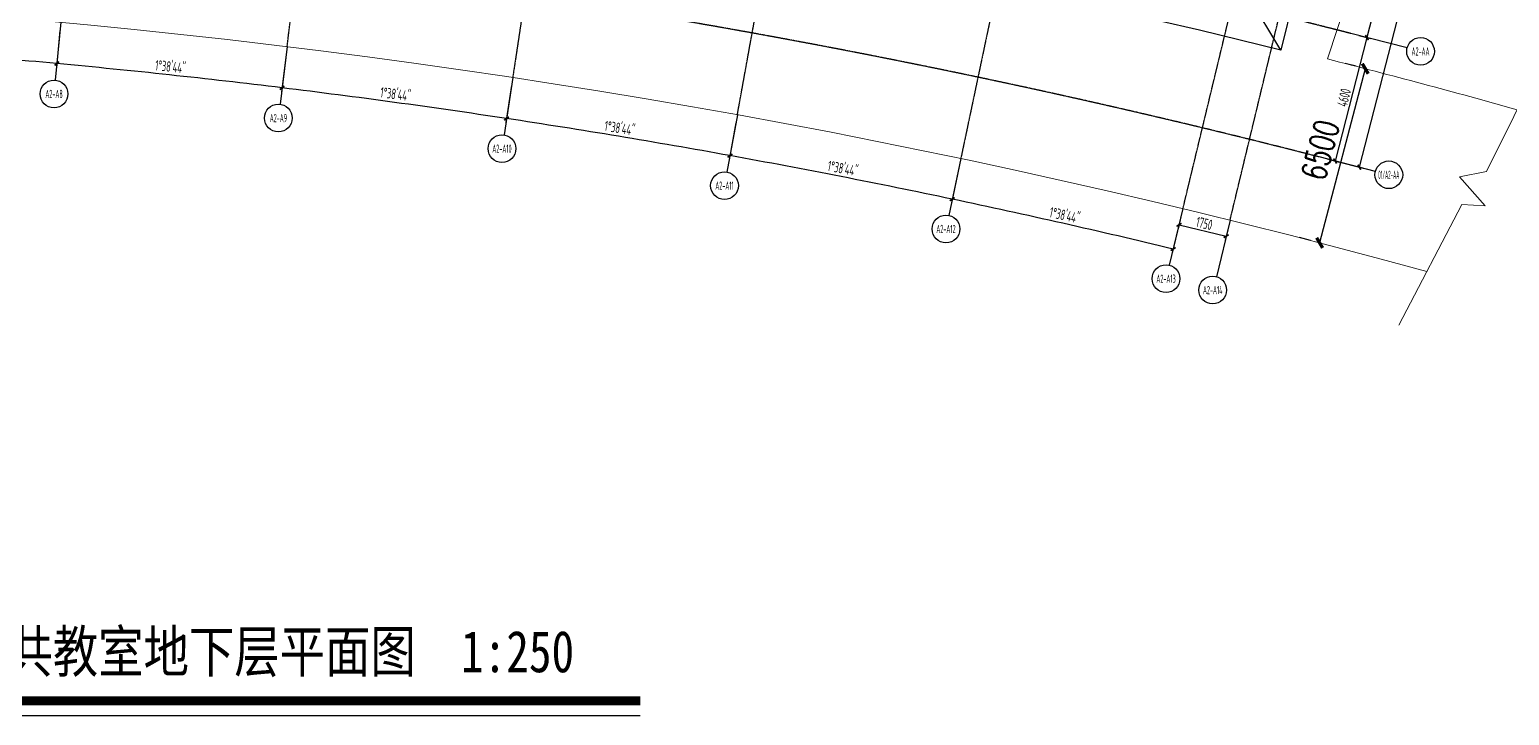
# Model space of a CAD drawing. Header units: millimetres. Extents: x 11677979 to 11902225, y -6694179 to -6308891.
# Drawn here: x 11804155 to 11857548, y -6434338 to -6409579 of the extents above; entities that cross this region are included whole.
import ezdxf
from ezdxf.enums import TextEntityAlignment as Align

# ---------------------------------------------------------------- set-up
doc = ezdxf.new("R2010")
doc.units = ezdxf.units.MM
doc.header["$LTSCALE"] = 10
doc.linetypes.add('A2-RG-AXIS$0$CENTER', pattern=[2, 1.25, -0.25, 0.25, -0.25])
doc.linetypes.add('A2-RG-AXIS$0$DOTE', pattern=[2.42, 2, -0.2, 0.02, -0.2])
for name, color, linetype in [('A-SYMB-NAME-150', 4, 'Continuous'), ('A2-RG-AXIS$0$A-AXIS', 1, 'Continuous'), ('A2-RG-AXIS$0$A-DIMS-100', 1, 'Continuous'), ('A2-RG-AXIS$0$A-GRID', 1, 'A2-RG-AXIS$0$CENTER'), ('A2-RG-AXIS$0$A-SYMB', 4, 'Continuous'), ('A2-RI-RF$0$an-wall-prht', 2, 'Continuous')]:
    doc.layers.add(name, color=color, linetype=linetype)
doc.layers.add('A2-RI-RF$0$A-DETL-LLIN', color=3, linetype='Continuous', lineweight=5)
doc.layers.add('A2-RI-RF$0$A-DETL-MLIN', color=3, linetype='Continuous', lineweight=9)
doc.styles.add('A-1-10-01~10(B1~wd)$0$ht', font='SIMHEI.TTF', dxfattribs={"width": 0.8})
doc.styles.add('A2-RG-AXIS$0$ECADI', font='hzs.shx', dxfattribs={"width": 0.7, "bigfont": 'hztxt.shx'})
doc.styles.add('A2-RG-AXIS$0$XD2008', font='hzs.shx', dxfattribs={"width": 0.7, "bigfont": 'hztxt.shx'})
doc.styles.add('A2-RI-RF$0$_TCH_DIM_T3', font='SIMPLEX', dxfattribs={"width": 0.705882, "bigfont": 'GBCBIG'})
doc.dimstyles.new('A2-RG-AXIS$0$XD150', dxfattribs={"dimscale": 300, "dimtxt": 2.5, "dimasz": 1.5, "dimexe": 1, "dimexo": 2, "dimgap": 0.5, "dimtad": 1, "dimdec": 0, "dimdsep": 46, "dimtxsty": 'A2-RG-AXIS$0$XD2008', "dimcen": 2.5, "dimclrt": 4, "dimaunit": 1, "dimadec": 3, "dimazin": 0, "dimtfac": 1, "dimtdec": 0, "dimtmove": 2, "dimatfit": 3, "dimfxl": 0, "dimtolj": 1, "dimtzin": 0, "dimarcsym": 0})
doc.dimstyles.new('A2-RG-AXIS$0$XD150$0', dxfattribs={"dimscale": 150, "dimtxt": 2.5, "dimasz": 1, "dimexe": 1, "dimexo": 2, "dimgap": 0.5, "dimtad": 1, "dimdec": 0, "dimdsep": 46, "dimtxsty": 'A2-RG-AXIS$0$XD2008', "dimblk": 'A2-RG-AXIS$0$_ArchTick', "dimcen": 2.5, "dimclrt": 4, "dimaunit": 1, "dimadec": 0, "dimazin": 0, "dimtfac": 1, "dimtdec": 0, "dimtmove": 2, "dimatfit": 3, "dimfxl": 0, "dimtolj": 1, "dimtzin": 0, "dimarcsym": 0})
doc.dimstyles.new('A2-RI-RF$0$_TCH_ARCH&&300', dxfattribs={"dimtxt": 892.5, "dimasz": 300, "dimexe": 750, "dimexo": 900, "dimgap": 378.75, "dimtad": 1, "dimdec": 0, "dimzin": 0, "dimdsep": 46, "dimtxsty": 'A2-RI-RF$0$_TCH_DIM_T3', "dimblk": 'A2-RI-RF$0$_ArchTick', "dimcen": 0.09, "dimclrt": 4, "dimazin": 2, "dimtfac": 1, "dimtdec": 0, "dimtix": 1, "dimtmove": 2, "dimatfit": 3, "dimfxl": 0, "dimtolj": 1, "dimtzin": 0, "dimarcsym": 0})

# ---------------------------------------------------------------- blocks, each defined once
blk = doc.blocks.new('A2-RG-AXIS$0$_ArchTick')
at = {"color": 0, "linetype": 'ByBlock', "const_width": 0.4}
blk.add_lwpolyline([(-0.5, -0.5), (0.5, 0.5)], dxfattribs=at)
blk = doc.blocks.new('*D510')
at = {"layer": 'A2-RG-AXIS$0$A-DIMS-100', "color": 0, "lineweight": -2, "ltscale": 3, "transparency": 16777216}
for p, q in [((11854172, -6402992), (11852405, -6409869)), ((11853882, -6402918), (11854318, -6403030)), ((11852115, -6409794), (11852551, -6409906))]:
    blk.add_line(p, q, dxfattribs=at)
at = {"layer": 'Defpoints', "color": 0, "ltscale": 3, "transparency": 16777216}
for p in [(11853591, -6402843), (11851824, -6409720), (11852405, -6409869)]:
    blk.add_point(p, dxfattribs=at)
at = {"layer": 'A2-RG-AXIS$0$A-DIMS-100', "color": 0, "lineweight": -2, "ltscale": 3, "transparency": 16777216, "xscale": 150, "yscale": 150, "zscale": 150}
for p, rotation in [((11854172, -6402992), 75.589284638493), ((11852405, -6409869), 255.589284638493)]:
    blk.add_blockref('A2-RG-AXIS$0$_ArchTick', p, dxfattribs=dict(at, rotation=rotation))
at = {"layer": 'A2-RG-AXIS$0$A-DIMS-100', "color": 4, "ltscale": 3, "transparency": 16777216, "insert": (11853035, -6406365), "char_height": 375, "attachment_point": 5, "rotation": 75.5893, "style": 'A2-RG-AXIS$0$XD2008'}
blk.add_mtext('\\A1;7100', dxfattribs=at)
blk = doc.blocks.new('*D511')
at = {"layer": 'A2-RG-AXIS$0$A-DIMS-100', "color": 0, "lineweight": -2, "ltscale": 3, "transparency": 16777216}
for p, q in [((11852115, -6409794), (11852551, -6409906)), ((11852405, -6409869), (11851260, -6414324)), ((11850970, -6414249), (11851406, -6414361))]:
    blk.add_line(p, q, dxfattribs=at)
at = {"layer": 'Defpoints', "color": 0, "ltscale": 3, "transparency": 16777216}
for p in [(11851824, -6409720), (11850679, -6414175), (11851260, -6414324)]:
    blk.add_point(p, dxfattribs=at)
at = {"layer": 'A2-RG-AXIS$0$A-DIMS-100', "color": 0, "lineweight": -2, "ltscale": 3, "transparency": 16777216, "xscale": 150, "yscale": 150, "zscale": 150}
for p, rotation in [((11852405, -6409869), 75.589284638493), ((11851260, -6414324), 255.589284638493)]:
    blk.add_blockref('A2-RG-AXIS$0$_ArchTick', p, dxfattribs=dict(at, rotation=rotation))
at = {"layer": 'A2-RG-AXIS$0$A-DIMS-100', "color": 4, "ltscale": 3, "transparency": 16777216, "insert": (11851579, -6412031), "char_height": 375, "attachment_point": 5, "rotation": 75.5893, "style": 'A2-RG-AXIS$0$XD2008'}
blk.add_mtext('\\A1;4600', dxfattribs=at)
blk = doc.blocks.new('*D512')
at = {"layer": 'A2-RG-AXIS$0$A-DIMS-100', "color": 0, "lineweight": -2, "ltscale": 3, "transparency": 16777216}
for p, q in [((11860644, -6381424), (11852132, -6414548)), ((11859481, -6381125), (11860789, -6381461)), ((11850970, -6414249), (11852277, -6414585))]:
    blk.add_line(p, q, dxfattribs=at)
at = {"layer": 'Defpoints', "color": 0, "ltscale": 3, "transparency": 16777216}
for p in [(11859191, -6381051), (11850679, -6414175), (11852132, -6414548)]:
    blk.add_point(p, dxfattribs=at)
at = {"layer": 'A2-RG-AXIS$0$A-DIMS-100', "color": 0, "lineweight": -2, "ltscale": 3, "transparency": 16777216, "xscale": 150, "yscale": 150, "zscale": 150}
for p, rotation in [((11860644, -6381424), 75.58928466042394), ((11852132, -6414548), 255.589284660424)]:
    blk.add_blockref('A2-RG-AXIS$0$_ArchTick', p, dxfattribs=dict(at, rotation=rotation))
at = {"layer": 'A2-RG-AXIS$0$A-DIMS-100', "color": 4, "ltscale": 3, "transparency": 16777216, "insert": (11856134, -6397921), "char_height": 375, "attachment_point": 5, "rotation": 75.5893, "style": 'A2-RG-AXIS$0$XD2008'}
blk.add_mtext('\\A1;34200', dxfattribs=at)
blk = doc.blocks.new('A2-RG-AXIS$0$ECADI-TAG-GRID')
at = {"color": 13}
blk.add_circle((0, 0), 5, dxfattribs=at)
at = {"style": 'A2-RG-AXIS$0$ECADI', "width": 0.7}
blk.add_attdef('GRID', text='', height=5, dxfattribs=at).set_placement((0, 0), align=Align.MIDDLE)
blk = doc.blocks.new('*D525')
at = {"layer": 'A2-RG-AXIS$0$A-DIMS-100', "color": 0, "lineweight": -2, "ltscale": 3, "transparency": 16777216}
for p, q in [((11837693, -6414527), (11837414, -6415848)), ((11845698, -6416335), (11845382, -6417648))]:
    blk.add_line(p, q, dxfattribs=at)
blk.add_arc((11778731, -6694179), 284600, 76.44866, 78.09408, dxfattribs=at)
at = {"layer": 'Defpoints', "color": 0, "ltscale": 3, "transparency": 16777216}
for p in [(11837755, -6414233), (11845769, -6416044), (11842766, -6416876), (11778731, -6694179)]:
    blk.add_point(p, dxfattribs=at)
at = {"layer": 'A2-RG-AXIS$0$A-DIMS-100', "color": 0, "lineweight": -2, "ltscale": 3, "transparency": 16777216, "xscale": 150, "yscale": 150, "zscale": 150}
for p, rotation in [((11837445, -6415701), 168.0940787372952), ((11845417, -6417502), 346.4486599795539)]:
    blk.add_blockref('A2-RG-AXIS$0$_ArchTick', p, dxfattribs=dict(at, rotation=rotation))
at = {"layer": 'A2-RG-AXIS$0$A-DIMS-100', "color": 4, "ltscale": 3, "transparency": 16777216, "insert": (11841503, -6416282), "char_height": 375, "attachment_point": 5, "rotation": 347.2714, "style": 'A2-RG-AXIS$0$XD2008'}
blk.add_mtext('\\A1;1°38\'44"', dxfattribs=at)
blk = doc.blocks.new('*D527')
at = {"layer": 'A2-RG-AXIS$0$A-DIMS-100', "color": 0, "lineweight": -2, "ltscale": 3, "transparency": 16777216}
for p, q in [((11829639, -6412949), (11829398, -6414278)), ((11837693, -6414527), (11837414, -6415848))]:
    blk.add_line(p, q, dxfattribs=at)
blk.add_arc((11778731, -6694179), 284600, 78.09408, 79.7395, dxfattribs=at)
at = {"layer": 'Defpoints', "color": 0, "ltscale": 3, "transparency": 16777216}
for p in [(11829692, -6412654), (11837755, -6414233), (11834777, -6415152), (11778731, -6694179)]:
    blk.add_point(p, dxfattribs=at)
at = {"layer": 'A2-RG-AXIS$0$A-DIMS-100', "color": 0, "lineweight": -2, "ltscale": 3, "transparency": 16777216, "xscale": 150, "yscale": 150, "zscale": 150}
for p, rotation in [((11829425, -6414130), 169.7394974973187), ((11837445, -6415701), 348.094078737238)]:
    blk.add_blockref('A2-RG-AXIS$0$_ArchTick', p, dxfattribs=dict(at, rotation=rotation))
at = {"layer": 'A2-RG-AXIS$0$A-DIMS-100', "color": 4, "ltscale": 3, "transparency": 16777216, "insert": (11833498, -6414594), "char_height": 375, "attachment_point": 5, "rotation": 348.9168, "style": 'A2-RG-AXIS$0$XD2008'}
blk.add_mtext('\\A1;1°38\'44"', dxfattribs=at)
blk = doc.blocks.new('*D476')
at = {"layer": 'A2-RG-AXIS$0$A-DIMS-100', "color": 0, "lineweight": -2, "ltscale": 3, "transparency": 16777216}
for p, q in [((11821542, -6411603), (11821340, -6412938)), ((11829639, -6412949), (11829398, -6414278))]:
    blk.add_line(p, q, dxfattribs=at)
blk.add_arc((11778731, -6694179), 284600, 79.7395, 81.38492, dxfattribs=at)
at = {"layer": 'Defpoints', "color": 0, "ltscale": 3, "transparency": 16777216}
for p in [(11821587, -6411307), (11829692, -6412654), (11826742, -6413658), (11778731, -6694179)]:
    blk.add_point(p, dxfattribs=at)
at = {"layer": 'A2-RG-AXIS$0$A-DIMS-100', "color": 0, "lineweight": -2, "ltscale": 3, "transparency": 16777216, "xscale": 150, "yscale": 150, "zscale": 150}
for p, rotation in [((11821363, -6412790), 171.3849162593364), ((11829425, -6414130), 349.7394974973187)]:
    blk.add_blockref('A2-RG-AXIS$0$_ArchTick', p, dxfattribs=dict(at, rotation=rotation))
at = {"layer": 'A2-RG-AXIS$0$A-DIMS-100', "color": 4, "ltscale": 3, "transparency": 16777216, "insert": (11825447, -6413137), "char_height": 375, "attachment_point": 5, "rotation": 350.5622, "style": 'A2-RG-AXIS$0$XD2008'}
blk.add_mtext('\\A1;1°38\'44"', dxfattribs=at)
blk = doc.blocks.new('*D478')
at = {"layer": 'A2-RG-AXIS$0$A-DIMS-100', "color": 0, "lineweight": -2, "ltscale": 3, "transparency": 16777216}
for p, q in [((11813411, -6410491), (11813247, -6411831)), ((11821542, -6411603), (11821340, -6412938))]:
    blk.add_line(p, q, dxfattribs=at)
blk.add_arc((11778731, -6694179), 284600, 81.38492, 83.03034, dxfattribs=at)
at = {"layer": 'Defpoints', "color": 0, "ltscale": 3, "transparency": 16777216}
for p in [(11813447, -6410193), (11821587, -6411307), (11818667, -6412395), (11778731, -6694179)]:
    blk.add_point(p, dxfattribs=at)
at = {"layer": 'A2-RG-AXIS$0$A-DIMS-100', "color": 0, "lineweight": -2, "ltscale": 3, "transparency": 16777216, "xscale": 150, "yscale": 150, "zscale": 150}
for p, rotation in [((11813265, -6411682), 173.0303374560399), ((11821363, -6412790), 351.3849186940221)]:
    blk.add_blockref('A2-RG-AXIS$0$_ArchTick', p, dxfattribs=dict(at, rotation=rotation))
at = {"layer": 'A2-RG-AXIS$0$A-DIMS-100', "color": 4, "ltscale": 3, "transparency": 16777216, "insert": (11817358, -6411911), "char_height": 375, "attachment_point": 5, "rotation": 352.2076, "style": 'A2-RG-AXIS$0$XD2008'}
blk.add_mtext('\\A1;1°38\'44"', dxfattribs=at)
blk = doc.blocks.new('*D484')
at = {"layer": 'A2-RG-AXIS$0$A-DIMS-100', "color": 0, "lineweight": -2, "ltscale": 3, "transparency": 16777216}
for p, q in [((11797069, -6408968), (11796982, -6410315)), ((11805251, -6409612), (11805125, -6410956))]:
    blk.add_line(p, q, dxfattribs=at)
blk.add_arc((11778731, -6694179), 284600, 84.67576, 86.32117, dxfattribs=at)
at = {"layer": 'Defpoints', "color": 0, "ltscale": 3, "transparency": 16777216}
for p in [(11797088, -6408668), (11805278, -6409313), (11802425, -6410567), (11778731, -6694179)]:
    blk.add_point(p, dxfattribs=at)
at = {"layer": 'A2-RG-AXIS$0$A-DIMS-100', "color": 0, "lineweight": -2, "ltscale": 3, "transparency": 16777216, "xscale": 150, "yscale": 150, "zscale": 150}
for p, rotation in [((11796992, -6410165), 176.3211745693895), ((11805139, -6410807), 354.6757558073726)]:
    blk.add_blockref('A2-RG-AXIS$0$_ArchTick', p, dxfattribs=dict(at, rotation=rotation))
at = {"layer": 'A2-RG-AXIS$0$A-DIMS-100', "color": 4, "ltscale": 3, "transparency": 16777216, "insert": (11801091, -6410159), "char_height": 375, "attachment_point": 5, "rotation": 355.4985, "style": 'A2-RG-AXIS$0$XD2008'}
blk.add_mtext('\\A1;1°38\'44"', dxfattribs=at)
blk = doc.blocks.new('*D486')
at = {"layer": 'A2-RG-AXIS$0$A-DIMS-100', "color": 0, "lineweight": -2, "ltscale": 3, "transparency": 16777216}
for p, q in [((11805251, -6409612), (11805125, -6410956)), ((11813411, -6410491), (11813247, -6411831))]:
    blk.add_line(p, q, dxfattribs=at)
blk.add_arc((11778731, -6694179), 284600, 83.03033, 84.67575, dxfattribs=at)
at = {"layer": 'Defpoints', "color": 0, "ltscale": 3, "transparency": 16777216}
for p in [(11805278, -6409313), (11813447, -6410193), (11810559, -6411364), (11778731, -6694179)]:
    blk.add_point(p, dxfattribs=at)
at = {"layer": 'A2-RG-AXIS$0$A-DIMS-100', "color": 0, "lineweight": -2, "ltscale": 3, "transparency": 16777216, "xscale": 150, "yscale": 150, "zscale": 150}
for p, rotation in [((11805139, -6410807), 174.6757533726868), ((11813265, -6411682), 353.0303346106688)]:
    blk.add_blockref('A2-RG-AXIS$0$_ArchTick', p, dxfattribs=dict(at, rotation=rotation))
at = {"layer": 'A2-RG-AXIS$0$A-DIMS-100', "color": 4, "ltscale": 3, "transparency": 16777216, "insert": (11809237, -6410919), "char_height": 375, "attachment_point": 5, "rotation": 353.853, "style": 'A2-RG-AXIS$0$XD2008'}
blk.add_mtext('\\A1;1°38\'44"', dxfattribs=at)
blk = doc.blocks.new('*D487')
at = {"layer": 'A2-RG-AXIS$0$A-DIMS-100', "color": 0, "lineweight": -2, "ltscale": 3, "transparency": 16777216}
for p, q in [((11845698, -6416335), (11845593, -6416773)), ((11845628, -6416627), (11847329, -6417037)), ((11847400, -6416745), (11847294, -6417183))]:
    blk.add_line(p, q, dxfattribs=at)
at = {"layer": 'Defpoints', "color": 0, "ltscale": 3, "transparency": 16777216}
for p in [(11845769, -6416044), (11847470, -6416454), (11847329, -6417037)]:
    blk.add_point(p, dxfattribs=at)
at = {"layer": 'A2-RG-AXIS$0$A-DIMS-100', "color": 0, "lineweight": -2, "ltscale": 3, "transparency": 16777216, "xscale": 150, "yscale": 150, "zscale": 150}
for p, rotation in [((11845628, -6416627), 166.4486630936244), ((11847329, -6417037), 346.4486630936244)]:
    blk.add_blockref('A2-RG-AXIS$0$_ArchTick', p, dxfattribs=dict(at, rotation=rotation))
at = {"layer": 'A2-RG-AXIS$0$A-DIMS-100', "color": 4, "ltscale": 3, "transparency": 16777216, "insert": (11846540, -6416577), "char_height": 375, "attachment_point": 5, "rotation": 346.4487, "style": 'A2-RG-AXIS$0$XD2008'}
blk.add_mtext('\\A1;1750', dxfattribs=at)
blk = doc.blocks.new('A2-RI-RF$0$_ArchTick')
at = {"color": 0, "linetype": 'ByBlock', "const_width": 0.4}
blk.add_lwpolyline([(-0.5, -0.5), (0.5, 0.5)], dxfattribs=at)
blk = doc.blocks.new('*D580')
at = {"layer": 'A2-RI-RF$0$A-DETL-LLIN', "color": 0, "lineweight": -2, "transparency": 16777216}
for p, q in [((11852016, -6410903), (11851623, -6410800)), ((11852348, -6410991), (11850701, -6417278)), ((11850368, -6417191), (11849975, -6417088))]:
    blk.add_line(p, q, dxfattribs=at)
at = {"layer": 'Defpoints', "color": 0, "transparency": 16777216}
for p in [(11852886, -6411131), (11850701, -6417278), (11851239, -6417419)]:
    blk.add_point(p, dxfattribs=at)
at = {"layer": 'A2-RI-RF$0$A-DETL-LLIN', "color": 0, "lineweight": -2, "transparency": 16777216, "xscale": 300, "yscale": 300, "zscale": 300}
for p, rotation in [((11852348, -6410991), 75.31906216438233), ((11850701, -6417278), 255.3190621643823)]:
    blk.add_blockref('A2-RI-RF$0$_ArchTick', p, dxfattribs=dict(at, rotation=rotation))
at = {"layer": 'A2-RI-RF$0$A-DETL-LLIN', "color": 4, "transparency": 16777216, "insert": (11850726, -6413925), "char_height": 892.5, "attachment_point": 5, "rotation": 75.3191, "style": 'A2-RI-RF$0$_TCH_DIM_T3'}
blk.add_mtext('\\A1;6500', dxfattribs=at)
blk = doc.blocks.new('A2-RI-RF$0$5urthfgh')
at = {"layer": 'A2-RI-RF$0$A-DETL-MLIN'}
blk.add_line((94977, -12612), (94482, -14669), dxfattribs=at)
at = {"layer": 'A2-RI-RF$0$an-wall-prht'}
for p, q in [((98361, -7744), (96515, -15167)), ((96515, -15167), (94807, -12330))]:
    blk.add_line(p, q, dxfattribs=at)
blk.add_arc((25944, -299026), 292500, 76.03854, 94.95868, dxfattribs=at)
blk = doc.blocks.new('A2-RG-AXIS')
at = {"layer": 'A2-RG-AXIS$0$A-AXIS', "ltscale": 3}
for p, q in [((11805278.5, -6409313.1), (11805083.6, -6411404)), ((11853858.1, -6410242.1), (11851824.1, -6409719.5)), ((11813447.2, -6410192.8), (11813192.3, -6412277.3)), ((11821587.2, -6411306.8), (11821272.7, -6413383.1)), ((11829692, -6412654), (11829317.9, -6414720.4)), ((11837754.6, -6414233.4), (11837321.4, -6416288.2)), ((11852713.3, -6414697.4), (11850679.3, -6414174.8)), ((11845768.7, -6416043.6), (11845276.6, -6418085.2)), ((11847468.7, -6416458.9), (11846976.6, -6418500.4))]:
    blk.add_line(p, q, dxfattribs=at)
at = {"layer": 'A2-RG-AXIS$0$A-GRID', "linetype": 'A2-RG-AXIS$0$DOTE'}
for p, q in [((11813447.2, -6410192.8), (11818325.2, -6370289.9)), ((11827609, -6371560.4), (11821587.2, -6411306.8)), ((11829692, -6412654), (11836852.5, -6373096.9)), ((11846048.1, -6374898.2), (11837754.6, -6414233.4)), ((11845769.4, -6416040.8), (11855178.4, -6377003.5)), ((11847468.7, -6416458.9), (11856889.5, -6377372.8))]:
    blk.add_line(p, q, dxfattribs=at)
for radius in [293700, 289100]:
    blk.add_arc((11778730.7, -6694178.7), radius, 75.589281, 95.407645, dxfattribs=at)
at = {"layer": 'A2-RG-AXIS$0$A-SYMB'}
ref = blk.add_blockref('A2-RG-AXIS$0$ECADI-TAG-GRID', (11854342.3, -6410366.6), dxfattribs=dict(at, xscale=99.99999999939791, yscale=99.99999999939791, zscale=99.99999999939791))
ref.add_attrib('GRID', 'A2-AA', dxfattribs={"layer": '0', "height": 300, "style": 'A2-RG-AXIS$0$ECADI', "width": 0.5}).set_placement((11854342.3, -6410366.6), align=Align.MIDDLE)
ref = blk.add_blockref('A2-RG-AXIS$0$ECADI-TAG-GRID', (11805037.2, -6411901.9), dxfattribs=dict(at, xscale=100, yscale=100, zscale=100))
ref.add_attrib('GRID', 'A2-A8', dxfattribs={"layer": '0', "extrusion": (0, 0, -1), "height": 300, "style": 'A2-RG-AXIS$0$ECADI', "text_generation_flag": 2, "width": 0.5}).set_placement((-11805037.2, -6411901.9), align=Align.MIDDLE)
ref = blk.add_blockref('A2-RG-AXIS$0$ECADI-TAG-GRID', (11813131.7, -6412773.6), dxfattribs=dict(at, xscale=100, yscale=100, zscale=100))
ref.add_attrib('GRID', 'A2-A9', dxfattribs={"layer": '0', "extrusion": (0, 0, -1), "height": 300, "style": 'A2-RG-AXIS$0$ECADI', "text_generation_flag": 2, "width": 0.5}).set_placement((-11813131.7, -6412773.6), align=Align.MIDDLE)
ref = blk.add_blockref('A2-RG-AXIS$0$ECADI-TAG-GRID', (11821197.8, -6413877.4), dxfattribs=dict(at, xscale=100, yscale=100, zscale=100))
ref.add_attrib('GRID', 'A2-A10', dxfattribs={"layer": '0', "extrusion": (0, 0, -1), "height": 300, "style": 'A2-RG-AXIS$0$ECADI', "text_generation_flag": 2, "width": 0.5}).set_placement((-11821197.8, -6413877.4), align=Align.MIDDLE)
ref = blk.add_blockref('A2-RG-AXIS$0$ECADI-TAG-GRID', (11853197.5, -6414821.8), dxfattribs=dict(at, xscale=99.99999999939791, yscale=99.99999999939791, zscale=99.99999999939791))
ref.add_attrib('GRID', '01/A2-AA', dxfattribs={"layer": '0', "height": 300, "style": 'A2-RG-AXIS$0$ECADI', "width": 0.4}).set_placement((11853197.5, -6414821.8), align=Align.MIDDLE)
ref = blk.add_blockref('A2-RG-AXIS$0$ECADI-TAG-GRID', (11829228.8, -6415212.4), dxfattribs=dict(at, xscale=100, yscale=100, zscale=100))
ref.add_attrib('GRID', 'A2-A11', dxfattribs={"layer": '0', "extrusion": (0, 0, -1), "height": 300, "style": 'A2-RG-AXIS$0$ECADI', "text_generation_flag": 2, "width": 0.5}).set_placement((-11829228.8, -6415212.4), align=Align.MIDDLE)
ref = blk.add_blockref('A2-RG-AXIS$0$ECADI-TAG-GRID', (11837218.3, -6416777.5), dxfattribs=dict(at, xscale=100, yscale=100, zscale=100))
ref.add_attrib('GRID', 'A2-A12', dxfattribs={"layer": '0', "extrusion": (0, 0, -1), "height": 300, "style": 'A2-RG-AXIS$0$ECADI', "text_generation_flag": 2, "width": 0.5}).set_placement((-11837218.3, -6416777.5), align=Align.MIDDLE)
ref = blk.add_blockref('A2-RG-AXIS$0$ECADI-TAG-GRID', (11845159.4, -6418571.2), dxfattribs=dict(at, xscale=100, yscale=100, zscale=100))
ref.add_attrib('GRID', 'A2-A13', dxfattribs={"layer": '0', "extrusion": (0, 0, -1), "height": 300, "style": 'A2-RG-AXIS$0$ECADI', "text_generation_flag": 2, "width": 0.5}).set_placement((-11845159.4, -6418571.2), align=Align.MIDDLE)
ref = blk.add_blockref('A2-RG-AXIS$0$ECADI-TAG-GRID', (11846844, -6418982.7), dxfattribs=dict(at, xscale=100, yscale=100, zscale=100))
ref.add_attrib('GRID', 'A2-A14', dxfattribs={"layer": '0', "extrusion": (0, 0, -1), "height": 300, "style": 'A2-RG-AXIS$0$ECADI', "text_generation_flag": 2, "width": 0.5}).set_placement((-11846844, -6418982.7), align=Align.MIDDLE)
at = {"layer": 'A2-RG-AXIS$0$A-DIMS-100', "ltscale": 3}
for p1, p2, distance, picture, middle in [((11859190.7, -6381050.8), (11850679.3, -6414174.8), 1500, '*D512', (11856133.6, -6397920.8)), ((11845768.7, -6416043.6), (11847469.9, -6416453.7), -600, '*D487', (11846540.2, -6416576.7))]:
    dim = blk.add_aligned_dim(p1=p1, p2=p2, distance=distance, dimstyle='A2-RG-AXIS$0$XD150$0', dxfattribs=at)
    dim.commit()
    dim.dimension.update_dxf_attribs({"geometry": picture, "text_midpoint": middle})
for base, p1, p2, picture, middle in [((11852405.3, -6409868.8), (11853591.1, -6402842.9), (11851824.1, -6409719.5), '*D510', (11853034.5, -6406365.2)), ((11851260.4, -6414324.1), (11851824.1, -6409719.5), (11850679.3, -6414174.8), '*D511', (11851578.6, -6412031.1))]:
    dim = blk.add_linear_dim(base=base, p1=p1, p2=p2, angle=75.58928, dimstyle='A2-RG-AXIS$0$XD150$0', dxfattribs=at)
    dim.commit()
    dim.dimension.update_dxf_attribs({"geometry": picture, "text_midpoint": middle})
for base, p1, p2, picture, middle in [((11802425.5, -6410566.8), (11797087.9, -6408668.2), (11805278.5, -6409313.1), '*D484', (11801091.2, -6410159.3)), ((11810559.4, -6411364.1), (11813447.2, -6410192.8), (11805278.5, -6409313.1), '*D486', (11809237.3, -6410918.5)), ((11818667, -6412394.7), (11813447.2, -6410192.8), (11821587.2, -6411306.8), '*D478', (11817358.3, -6411911.3)), ((11826741.7, -6413657.6), (11829692, -6412654), (11821587.2, -6411306.8), '*D476', (11825447.4, -6413136.8)), ((11834776.8, -6415151.8), (11837754.6, -6414233.4), (11829692, -6412654), '*D527', (11833497.9, -6414594.1)), ((11842765.6, -6416876.2), (11845768.7, -6416043.6), (11837754.6, -6414233.4), '*D525', (11841503.4, -6416282))]:
    dim = blk.add_angular_dim_3p(base=base, center=(11778730.7, -6694178.7), p1=p1, p2=p2, dimstyle='A2-RG-AXIS$0$XD150', override={"dimscale": 150, "dimasz": 1, "dimblk": 'A2-RG-AXIS$0$_ArchTick', "dimadec": 4}, dxfattribs=at)
    dim.commit()
    dim.dimension.update_dxf_attribs({"geometry": picture, "text_midpoint": middle})
blk = doc.blocks.new('A2-RI-RF')
at = {"layer": 'A2-RI-RF$0$A-DETL-LLIN'}
blk.add_line((11866174.7, -6364039.6), (11850985.3, -6410640.3), dxfattribs=at)
for radius, start, end in [(286100, 74.628938, 96.367991), (292600, 74.316596, 75.703497)]:
    blk.add_arc((11778730.7, -6694178.7), radius, start, end, dxfattribs=at)
at = {"layer": 'A2-RI-RF$0$A-DETL-MLIN'}
for p, q in [((11858719.5, -6410664.4), (11856727.1, -6414699.3)), ((11856727.1, -6414699.3), (11855747, -6414897.5)), ((11855747, -6414897.5), (11856673.4, -6415947.1)), ((11855833.7, -6415894.8), (11853553.4, -6420247.5)), ((11856673.4, -6415947.1), (11855833.7, -6415894.8))]:
    blk.add_line(p, q, dxfattribs=at)
blk.add_blockref('A2-RI-RF$0$5urthfgh', (11752786.6, -6395152.1))
at = {"layer": 'A2-RI-RF$0$A-DETL-LLIN'}
blk.add_blockref('A2-RG-AXIS', (0, 0), dxfattribs=at)
dim = blk.add_aligned_dim(p1=(11852886.1, -6411131.5), p2=(11851238.8, -6417419.3), distance=-556.1, dimstyle='A2-RI-RF$0$_TCH_ARCH&&300', dxfattribs=at)
dim.commit()
dim.dimension.update_dxf_attribs({"geometry": '*D580', "text_midpoint": (11850726.4, -6413925.4)})

msp = doc.modelspace()

# ---------------------------------------------------------------- linework, layer by layer
at = {"layer": 'A-SYMB-NAME-150', "linetype": 'Continuous'}
msp.add_line((11798535, -6434338), (11826191, -6434338), dxfattribs=at)
at = {"layer": 'A-SYMB-NAME-150', "linetype": 'Continuous', "const_width": 315}
msp.add_lwpolyline([(11798535, -6433812), (11826191, -6433812)], dxfattribs=at)

# ---------------------------------------------------------------- block references
for name in ['A2-RI-RF', 'A2-RG-AXIS']:
    msp.add_blockref(name, (0, 0))

# ---------------------------------------------------------------- texts
at = {"layer": 'A-SYMB-NAME-150', "linetype": 'Continuous', "style": 'A-1-10-01~10(B1~wd)$0$ht', "width": 0.8}
msp.add_text('A-2公共教室地下层平面图  1:250', height=1500, rotation=0, dxfattribs=at).set_placement((11799272, -6432780))

doc.saveas('drawing.dxf')
